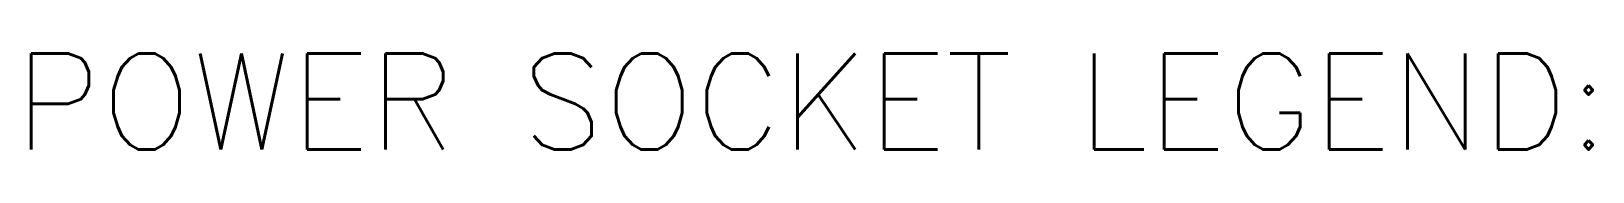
# Model space of a CAD drawing. Header units: millimetres. Extents: x 1327414 to 2124380, y -346496 to -91575.
# Drawn here: x 1661651 to 1664899, y -212541 to -212341 of the extents above; entities that cross this region are included whole.
import ezdxf

# ---------------------------------------------------------------- set-up
doc = ezdxf.new("R2010")
doc.units = ezdxf.units.MM
doc.header["$LTSCALE"] = 600
doc.header["$MEASUREMENT"] = 0
doc.linetypes.add('CONTINU', pattern=[0])
doc.layers.add('ELE-LIGHTING WIRRING', color=7, linetype='Continuous')
doc.styles.add('ROMANS', font='romans.shx')

msp = doc.modelspace()

# ---------------------------------------------------------------- texts
at = {"layer": 'ELE-LIGHTING WIRRING', "color": 7, "linetype": 'CONTINU', "insert": (1661616.50866371, -212341.1097790635), "char_height": 200, "width": 4776.922887177672, "attachment_point": 1, "style": 'ROMANS'}
msp.add_mtext('{\\C256;POWER SOCKET LEGEND:}', dxfattribs=at)

doc.saveas('drawing.dxf')
